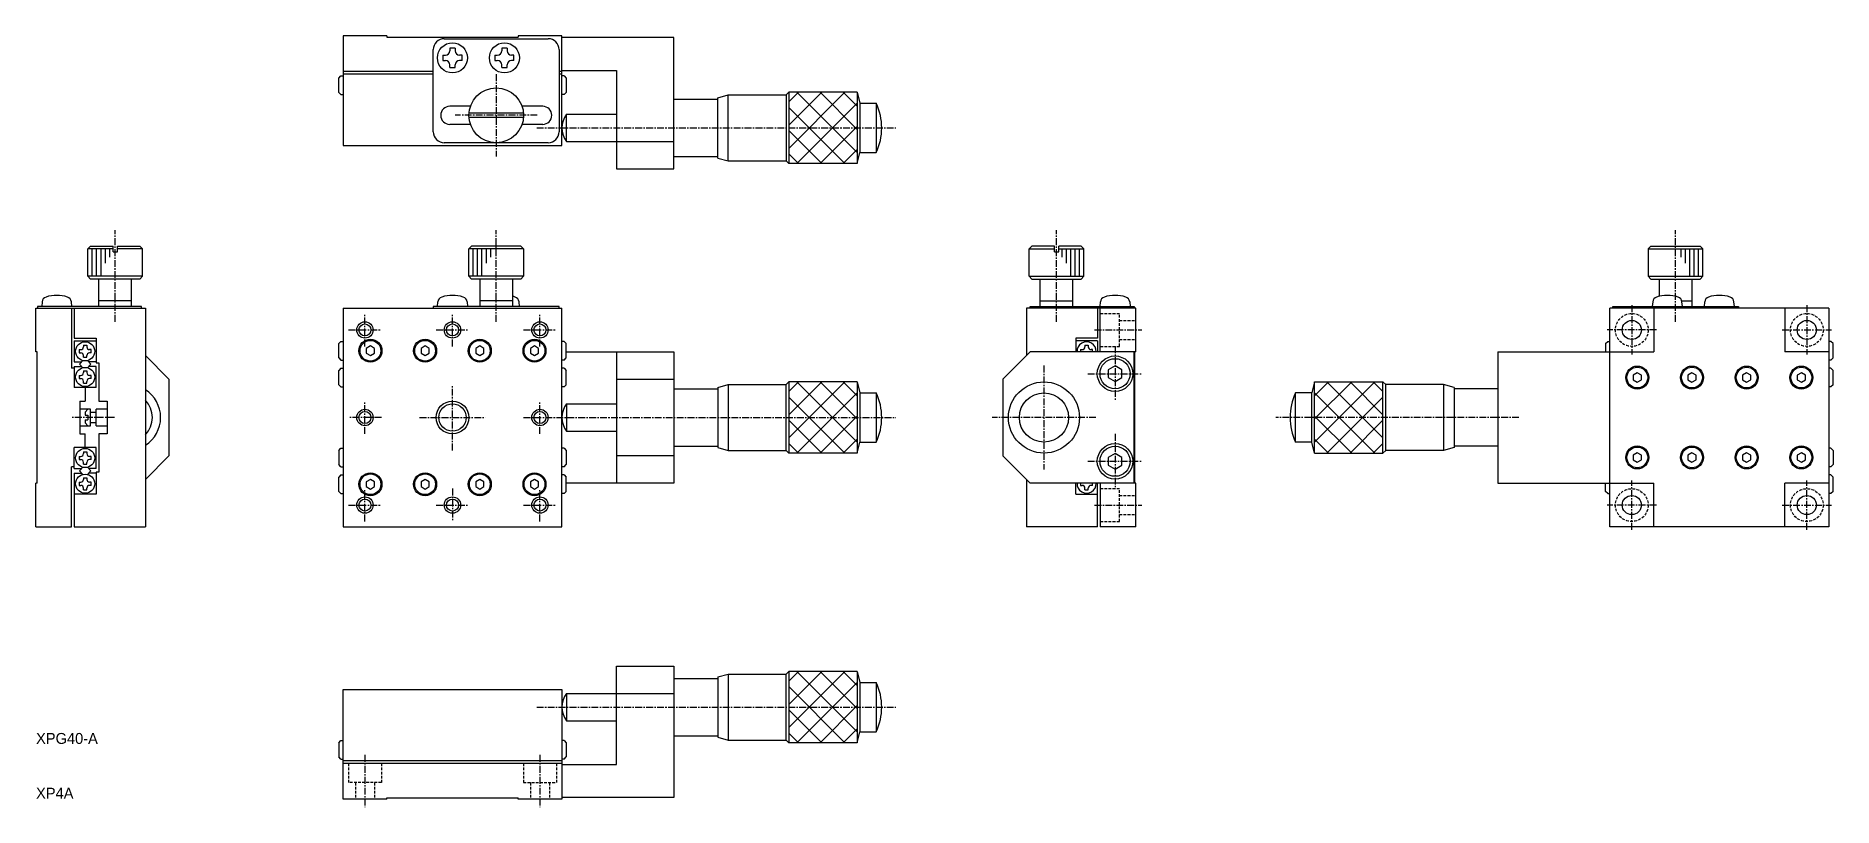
# Model space of a CAD drawing. Extents: x 48 to 376, y 73 to 214.
import ezdxf

# ---------------------------------------------------------------- set-up
doc = ezdxf.new("R2010")
doc.units = 0
doc.linetypes.add('CENTER', pattern=[2, 1.25, -0.25, 0.25, -0.25])
doc.linetypes.add('DASHED', pattern=[0.75, 0.5, -0.25])
doc.layers.get('0').update_dxf_attribs({"linetype": 'CONTINUOUS'})
doc.layers.add('CENTER', color=1, linetype='CENTER')

msp = doc.modelspace()

# ---------------------------------------------------------------- linework, layer by layer
at = {"color": 7, "linetype": 'CONTINUOUS'}
for p, q in [((111.83, 213.86), (103.83, 213.86)), ((103.83, 213.86), (103.83, 193.86)), ((111.83, 213.86), (111.83, 213.66)), ((111.83, 213.66), (135.83, 213.66)), ((135.83, 213.86), (135.83, 213.66)), ((143.83, 213.86), (135.83, 213.86)), ((143.83, 193.86), (143.83, 213.86)), ((120.33, 196.36), (120.33, 211.36)), ((122.08, 210.36), (122.08, 209.36)), ((122.08, 210.36), (122.53, 210.36)), ((122.33, 213.36), (141.33, 213.36)), ((124.33, 211.61), (123.33, 211.61)), ((123.33, 211.61), (123.33, 211.16)), ((124.33, 211.61), (124.33, 211.16)), ((125.58, 210.36), (125.13, 210.36)), ((125.58, 209.36), (125.58, 210.36)), ((131.58, 210.36), (131.58, 209.36)), ((131.58, 210.36), (132.03, 210.36)), ((133.83, 211.61), (132.83, 211.61)), ((132.83, 211.61), (132.83, 211.16)), ((133.83, 211.61), (133.83, 211.16)), ((135.08, 210.36), (134.63, 210.36)), ((135.08, 209.36), (135.08, 210.36)), ((143.33, 211.36), (143.33, 196.36)), ((164.33, 213.56), (143.83, 213.56)), ((164.33, 189.56), (164.33, 213.56)), ((120.33, 207.36), (103.83, 207.36)), ((122.08, 209.36), (122.53, 209.36)), ((123.33, 208.11), (123.33, 208.56)), ((123.33, 208.11), (124.33, 208.11)), ((124.33, 208.11), (124.33, 208.56)), ((125.58, 209.36), (125.13, 209.36)), ((131.58, 209.36), (132.03, 209.36)), ((132.83, 208.11), (132.83, 208.56)), ((132.83, 208.11), (133.83, 208.11)), ((133.83, 208.11), (133.83, 208.56)), ((135.08, 209.36), (134.63, 209.36)), ((143.83, 207.36), (143.33, 207.36)), ((143.83, 207.56), (153.83, 207.56)), ((153.83, 207.56), (153.83, 189.56)), ((103.03, 206.16), (103.43, 206.56)), ((103.03, 203.56), (103.03, 206.16)), ((103.43, 206.56), (103.83, 206.56)), ((120.33, 206.86), (103.83, 206.86)), ((143.83, 206.86), (143.33, 206.86)), ((144.23, 206.56), (143.83, 206.56)), ((144.23, 206.56), (144.63, 206.16)), ((144.63, 206.16), (144.63, 203.56)), ((103.03, 203.56), (103.43, 203.16)), ((103.43, 203.16), (103.83, 203.16)), ((127.11, 201.01), (123.33, 201.01)), ((140.33, 201.01), (136.55, 201.01)), ((144.23, 203.16), (143.83, 203.16)), ((144.23, 203.16), (144.63, 203.56)), ((164.33, 202.31), (172.33, 202.31)), ((172.33, 202.56), (174.26, 203.08)), ((172.33, 191.56), (172.33, 202.56)), ((174.26, 203.08), (184.83, 203.08)), ((174.26, 191.04), (174.26, 203.04)), ((185.33, 203.58), (184.83, 203.08)), ((184.83, 203.08), (184.83, 191.04)), ((185.33, 203.58), (185.33, 190.54)), ((197.83, 203.58), (185.33, 203.58)), ((197.83, 203.58), (197.83, 190.54)), ((197.83, 203.58), (198.33, 201.56)), ((198.33, 201.56), (201.33, 201.56)), ((198.33, 201.56), (198.33, 192.56)), ((201.33, 201.56), (201.33, 192.56)), ((127.11, 197.71), (123.33, 197.71)), ((136.79, 198.96), (126.83, 198.96)), ((136.83, 199.76), (126.85, 199.76)), ((140.33, 197.71), (136.55, 197.71)), ((144.71, 194.56), (144.71, 199.56)), ((144.71, 199.56), (153.83, 199.56)), ((141.33, 194.36), (122.33, 194.36)), ((144.71, 194.56), (164.33, 194.56)), ((103.83, 193.86), (143.83, 193.86)), ((164.33, 191.81), (172.33, 191.81)), ((172.33, 191.56), (174.26, 191.04)), ((174.26, 191.04), (184.83, 191.04)), ((185.33, 190.54), (184.83, 191.04)), ((197.83, 190.54), (198.33, 192.56)), ((198.33, 192.56), (201.33, 192.56)), ((153.83, 189.56), (164.33, 189.56)), ((197.83, 190.54), (185.33, 190.54)), ((57.17, 174.94), (57.67, 175.44)), ((61.77, 174.94), (57.17, 174.94)), ((57.17, 169.94), (57.17, 174.94)), ((57.67, 175.44), (61.77, 175.44)), ((61.77, 174.44), (61.77, 175.44)), ((61.77, 174.44), (62.57, 174.44)), ((62.57, 175.44), (66.67, 175.44)), ((62.57, 174.44), (62.57, 175.44)), ((67.17, 174.94), (62.57, 174.94)), ((66.67, 175.44), (67.17, 174.94)), ((67.17, 169.94), (67.17, 174.94)), ((126.83, 174.94), (127.33, 175.44)), ((136.83, 174.94), (126.83, 174.94)), ((126.83, 169.94), (126.83, 174.94)), ((136.33, 175.44), (127.33, 175.44)), ((136.33, 175.44), (136.83, 174.94)), ((136.83, 174.94), (136.83, 169.94)), ((229.79, 175.44), (229.29, 174.94)), ((229.29, 174.94), (233.89, 174.94)), ((229.29, 169.94), (229.29, 174.94)), ((233.89, 175.44), (229.79, 175.44)), ((233.89, 174.44), (233.89, 175.44)), ((233.89, 174.44), (234.69, 174.44)), ((238.79, 175.44), (234.69, 175.44)), ((234.69, 174.44), (234.69, 175.44)), ((234.69, 174.94), (239.29, 174.94)), ((239.29, 174.94), (238.79, 175.44)), ((239.29, 169.94), (239.29, 174.94)), ((342.98, 175.44), (342.48, 174.94)), ((342.48, 174.94), (352.48, 174.94)), ((342.48, 174.94), (342.48, 169.94)), ((342.98, 175.44), (351.98, 175.44)), ((352.48, 174.94), (351.98, 175.44)), ((352.48, 169.94), (352.48, 174.94)), ((67.17, 169.94), (57.17, 169.94)), ((57.67, 169.44), (57.17, 169.94)), ((66.67, 169.44), (57.67, 169.44)), ((59.17, 164.44), (59.17, 169.44)), ((65.17, 164.44), (65.17, 169.44)), ((67.17, 169.94), (66.67, 169.44)), ((136.83, 169.94), (126.83, 169.94)), ((127.33, 169.44), (126.83, 169.94)), ((136.33, 169.44), (127.33, 169.44)), ((128.83, 169.44), (128.83, 164.44)), ((134.83, 169.44), (134.83, 164.44)), ((136.83, 169.94), (136.33, 169.44)), ((229.29, 169.94), (239.29, 169.94)), ((229.29, 169.94), (229.79, 169.44)), ((229.79, 169.44), (238.79, 169.44)), ((231.29, 164.44), (231.29, 169.44)), ((237.29, 164.44), (237.29, 169.44)), ((238.79, 169.44), (239.29, 169.94)), ((342.48, 169.94), (352.48, 169.94)), ((342.48, 169.94), (342.98, 169.44)), ((342.98, 169.44), (351.98, 169.44)), ((344.48, 169.44), (344.48, 166.28)), ((350.48, 169.44), (350.48, 164.44)), ((351.98, 169.44), (352.48, 169.94)), ((47.97, 164.44), (47.97, 164.14)), ((66.97, 164.44), (47.97, 164.44)), ((48.79, 165.29), (48.72, 164.44)), ((54.22, 164.44), (54.14, 165.29)), ((65.17, 165.44), (59.17, 165.44)), ((66.97, 164.14), (66.97, 164.44)), ((120.33, 164.44), (120.33, 164.14)), ((143.33, 164.44), (120.33, 164.44)), ((121.08, 164.44), (121.15, 165.29)), ((126.5, 165.29), (126.58, 164.44)), ((134.83, 165.44), (128.83, 165.44)), ((136.08, 164.44), (136, 165.29)), ((143.33, 164.14), (143.33, 164.44)), ((229.49, 164.44), (248.49, 164.44)), ((229.49, 164.14), (229.49, 164.44)), ((231.29, 165.44), (237.29, 165.44)), ((242.24, 164.44), (242.31, 165.29)), ((247.67, 165.29), (247.74, 164.44)), ((248.49, 164.44), (248.49, 164.14)), ((335.98, 164.14), (335.98, 164.44)), ((335.98, 164.44), (358.98, 164.44)), ((343.3, 165.29), (343.23, 164.44)), ((348.64, 165.44), (350.48, 165.44)), ((348.73, 164.44), (348.65, 165.29)), ((352.8, 165.29), (352.73, 164.44)), ((358.23, 164.44), (358.15, 165.29)), ((358.98, 164.44), (358.98, 164.14)), ((47.67, 156.14), (47.67, 164.14)), ((47.67, 164.14), (67.67, 164.14)), ((54.17, 164.14), (54.17, 153.14)), ((54.67, 164.14), (54.67, 158.64)), ((67.67, 164.14), (67.67, 124.14)), ((103.83, 164.14), (143.83, 164.14)), ((103.83, 164.14), (103.83, 124.14)), ((143.83, 124.14), (143.83, 164.14)), ((228.79, 164.14), (228.79, 155.44)), ((248.79, 164.14), (228.79, 164.14)), ((241.79, 164.14), (241.79, 158.64)), ((242.29, 156.14), (242.29, 164.14)), ((248.79, 156.14), (248.79, 164.14)), ((375.48, 164.14), (335.48, 164.14)), ((335.48, 124.14), (335.48, 164.14)), ((343.48, 164.14), (343.48, 156.14)), ((367.48, 164.14), (367.48, 156.14)), ((375.48, 164.14), (375.48, 124.14)), ((54.67, 158.64), (58.67, 158.64)), ((54.67, 158.14), (54.67, 154.34)), ((54.67, 158.14), (58.67, 158.14)), ((58.67, 158.64), (58.67, 154.14)), ((103.03, 157.64), (103.43, 158.04)), ((103.43, 158.04), (103.83, 158.04)), ((144.23, 158.04), (143.83, 158.04)), ((144.23, 158.04), (144.63, 157.64)), ((237.79, 158.64), (237.79, 156.14)), ((241.79, 158.64), (237.79, 158.64)), ((241.79, 158.14), (237.79, 158.14)), ((241.79, 158.14), (241.79, 156.14)), ((334.68, 157.64), (335.08, 158.04)), ((335.08, 158.04), (335.48, 158.04)), ((375.88, 158.04), (375.48, 158.04)), ((376.28, 157.64), (375.88, 158.04)), ((47.87, 156.14), (47.67, 156.14)), ((47.87, 132.14), (47.87, 156.14)), ((55.57, 156.54), (55.57, 155.94)), ((55.57, 156.54), (55.87, 156.54)), ((55.57, 155.94), (55.87, 155.94)), ((56.26, 154.54), (55.61, 153.89)), ((56.37, 157.34), (56.97, 157.34)), ((56.37, 157.34), (56.37, 157.04)), ((56.37, 155.14), (56.37, 155.44)), ((56.37, 155.14), (56.97, 155.14)), ((56.97, 157.34), (56.97, 157.04)), ((56.97, 155.14), (56.97, 155.44)), ((57.73, 153.89), (57.08, 154.54)), ((57.77, 156.54), (57.47, 156.54)), ((57.77, 155.94), (57.47, 155.94)), ((57.77, 155.94), (57.77, 156.54)), ((71.97, 151.14), (67.67, 155.44)), ((103.03, 155.04), (103.03, 157.64)), ((103.03, 155.04), (103.43, 154.64)), ((103.43, 154.64), (103.83, 154.64)), ((108.83, 157.21), (108.08, 156.77)), ((108.08, 156.77), (108.08, 155.91)), ((108.08, 155.91), (108.83, 155.47)), ((109.58, 156.77), (108.83, 157.21)), ((108.83, 155.47), (109.58, 155.91)), ((109.58, 155.91), (109.58, 156.77)), ((118.83, 157.21), (118.08, 156.77)), ((118.08, 156.77), (118.08, 155.91)), ((118.08, 155.91), (118.83, 155.47)), ((119.58, 156.77), (118.83, 157.21)), ((118.83, 155.47), (119.58, 155.91)), ((119.58, 155.91), (119.58, 156.77)), ((128.83, 157.21), (128.08, 156.77)), ((128.08, 156.77), (128.08, 155.91)), ((128.08, 155.91), (128.83, 155.47)), ((129.58, 156.77), (128.83, 157.21)), ((128.83, 155.47), (129.58, 155.91)), ((129.58, 155.91), (129.58, 156.77)), ((138.83, 157.21), (138.08, 156.77)), ((138.08, 156.77), (138.08, 155.91)), ((138.08, 155.91), (138.83, 155.47)), ((139.58, 156.77), (138.83, 157.21)), ((138.83, 155.47), (139.58, 155.91)), ((139.58, 155.91), (139.58, 156.77)), ((144.23, 154.64), (143.83, 154.64)), ((144.23, 154.64), (144.63, 155.04)), ((144.63, 155.04), (144.63, 157.64)), ((144.63, 156.14), (164.33, 156.14)), ((153.83, 156.14), (153.83, 132.14)), ((164.33, 156.14), (164.33, 132.14)), ((224.49, 151.14), (229.49, 156.14)), ((248.79, 156.14), (229.49, 156.14)), ((238.69, 156.54), (238.69, 156.14)), ((238.69, 156.54), (238.99, 156.54)), ((239.49, 157.34), (240.09, 157.34)), ((239.49, 157.34), (239.49, 157.04)), ((240.09, 157.34), (240.09, 157.04)), ((240.89, 156.54), (240.59, 156.54)), ((240.89, 156.14), (240.89, 156.54)), ((248.49, 132.14), (248.49, 156.14)), ((248.59, 132.14), (248.59, 156.14)), ((314.98, 156.14), (343.48, 156.14)), ((314.98, 156.14), (314.98, 132.14)), ((334.68, 157.64), (334.68, 156.14)), ((375.48, 156.14), (367.48, 156.14)), ((375.88, 154.64), (375.48, 154.64)), ((376.28, 155.04), (375.88, 154.64)), ((376.28, 155.04), (376.28, 157.64)), ((54.67, 153.14), (54.17, 153.14)), ((54.67, 154.34), (56.06, 154.34)), ((54.67, 153.44), (56.06, 153.44)), ((54.67, 153.44), (54.67, 149.64)), ((55.57, 151.84), (55.57, 151.24)), ((55.57, 151.84), (55.87, 151.84)), ((55.57, 151.24), (55.87, 151.24)), ((56.26, 153.24), (55.61, 153.89)), ((56.37, 152.64), (56.97, 152.64)), ((56.37, 152.64), (56.37, 152.34)), ((56.97, 152.64), (56.97, 152.34)), ((57.73, 153.89), (57.08, 153.24)), ((58.67, 154.34), (57.28, 154.34)), ((58.67, 153.44), (57.28, 153.44)), ((57.77, 151.84), (57.47, 151.84)), ((57.77, 151.24), (57.47, 151.24)), ((57.77, 151.24), (57.77, 151.84)), ((58.67, 154.14), (59.17, 154.14)), ((58.67, 149.64), (58.67, 153.44)), ((59.17, 154.14), (59.17, 147.14)), ((103.43, 153.14), (103.03, 152.74)), ((103.03, 150.14), (103.03, 152.74)), ((103.43, 153.14), (103.83, 153.14)), ((144.23, 153.14), (143.83, 153.14)), ((144.23, 153.14), (144.63, 152.74)), ((144.63, 150.14), (144.63, 152.74)), ((244.99, 153.58), (243.74, 152.86)), ((243.74, 152.86), (243.74, 151.42)), ((243.74, 151.42), (244.99, 150.7)), ((246.24, 152.86), (244.99, 153.58)), ((244.99, 150.7), (246.24, 151.42)), ((246.24, 151.42), (246.24, 152.86)), ((340.48, 152.31), (339.73, 151.87)), ((339.73, 151.87), (339.73, 151.01)), ((341.23, 151.87), (340.48, 152.31)), ((341.23, 151.01), (341.23, 151.87)), ((350.48, 152.31), (349.73, 151.87)), ((349.73, 151.87), (349.73, 151.01)), ((351.23, 151.87), (350.48, 152.31)), ((351.23, 151.01), (351.23, 151.87)), ((360.48, 152.31), (359.73, 151.87)), ((359.73, 151.87), (359.73, 151.01)), ((361.23, 151.87), (360.48, 152.31)), ((361.23, 151.01), (361.23, 151.87)), ((370.48, 152.31), (369.73, 151.87)), ((369.73, 151.87), (369.73, 151.01)), ((371.23, 151.87), (370.48, 152.31)), ((371.23, 151.01), (371.23, 151.87)), ((375.88, 153.14), (375.48, 153.14)), ((375.88, 153.14), (376.28, 152.74)), ((376.28, 150.14), (376.28, 152.74)), ((58.67, 149.64), (54.67, 149.64)), ((56.37, 150.44), (56.37, 150.74)), ((56.37, 150.44), (56.97, 150.44)), ((56.67, 149.64), (56.67, 147.14)), ((56.97, 150.44), (56.97, 150.74)), ((71.97, 151.14), (71.97, 137.14)), ((103.03, 150.14), (103.43, 149.74)), ((103.43, 149.74), (103.83, 149.74)), ((144.23, 149.74), (143.83, 149.74)), ((144.63, 150.14), (144.23, 149.74)), ((153.83, 151.14), (164.33, 151.14)), ((164.33, 149.39), (172.33, 149.39)), ((172.33, 149.64), (174.26, 150.16)), ((172.33, 149.64), (172.33, 138.64)), ((174.26, 150.16), (174.26, 138.16)), ((174.26, 150.16), (184.83, 150.16)), ((185.33, 150.66), (184.83, 150.16)), ((184.83, 138.12), (184.83, 150.16)), ((185.33, 150.66), (185.33, 137.62)), ((197.83, 150.66), (185.33, 150.66)), ((197.83, 150.66), (197.83, 137.62)), ((197.83, 150.66), (198.33, 148.64)), ((198.33, 148.64), (201.33, 148.64)), ((198.33, 148.64), (198.33, 139.64)), ((201.33, 148.64), (201.33, 139.64)), ((224.49, 151.14), (224.49, 137.14)), ((277.98, 139.64), (277.98, 148.64)), ((280.98, 148.64), (277.98, 148.64)), ((281.48, 150.66), (280.98, 148.64)), ((280.98, 139.64), (280.98, 148.64)), ((281.48, 137.62), (281.48, 150.66)), ((281.48, 150.66), (293.98, 150.66)), ((293.98, 137.62), (293.98, 150.66)), ((293.98, 150.66), (294.48, 150.16)), ((294.48, 138.12), (294.48, 150.16)), ((305.05, 150.16), (294.48, 150.16)), ((305.05, 150.16), (305.05, 138.16)), ((306.98, 149.64), (305.05, 150.16)), ((306.98, 149.64), (306.98, 138.64)), ((314.98, 149.39), (306.98, 149.39)), ((339.73, 151.01), (340.48, 150.57)), ((340.48, 150.57), (341.23, 151.01)), ((349.73, 151.01), (350.48, 150.57)), ((350.48, 150.57), (351.23, 151.01)), ((359.73, 151.01), (360.48, 150.57)), ((360.48, 150.57), (361.23, 151.01)), ((369.73, 151.01), (370.48, 150.57)), ((370.48, 150.57), (371.23, 151.01)), ((375.88, 149.74), (375.48, 149.74)), ((376.28, 150.14), (375.88, 149.74)), ((55.67, 147.14), (55.67, 141.14)), ((55.67, 147.14), (56.67, 147.14)), ((57.67, 145.64), (55.67, 145.64)), ((56.67, 145.14), (57.17, 145.64)), ((56.67, 145.14), (56.67, 144.54)), ((57.67, 142.64), (57.67, 145.64)), ((57.67, 145.14), (58.67, 145.14)), ((58.67, 142.64), (58.67, 145.64)), ((60.67, 145.64), (58.67, 145.64)), ((59.17, 147.14), (60.67, 147.14)), ((60.67, 147.14), (60.67, 141.14)), ((144.71, 146.64), (144.71, 141.64)), ((144.71, 146.64), (153.83, 146.64)), ((55.67, 142.64), (57.67, 142.64)), ((56.67, 144.54), (57.17, 144.54)), ((56.67, 143.74), (56.67, 143.14)), ((56.67, 143.74), (57.17, 143.74)), ((56.67, 143.14), (57.17, 142.64)), ((57.17, 144.54), (57.17, 143.74)), ((58.67, 143.14), (57.67, 143.14)), ((58.67, 142.64), (60.67, 142.64)), ((144.71, 141.64), (153.83, 141.64)), ((58.67, 138.64), (54.67, 138.64)), ((54.67, 134.84), (54.67, 138.64)), ((55.67, 141.14), (56.67, 141.14)), ((56.67, 138.64), (56.67, 141.14)), ((58.67, 134.84), (58.67, 138.64)), ((60.67, 141.14), (59.17, 141.14)), ((59.17, 141.14), (59.17, 134.14)), ((103.03, 138.14), (103.43, 138.54)), ((103.03, 138.14), (103.03, 135.54)), ((103.43, 138.54), (103.83, 138.54)), ((144.23, 138.54), (143.83, 138.54)), ((144.23, 138.54), (144.63, 138.14)), ((144.63, 138.14), (144.63, 135.54)), ((164.33, 138.89), (172.33, 138.89)), ((172.33, 138.64), (174.26, 138.12)), ((174.26, 138.12), (184.83, 138.12)), ((185.33, 137.62), (184.83, 138.12)), ((197.83, 137.62), (198.33, 139.64)), ((198.33, 139.64), (201.33, 139.64)), ((280.98, 139.64), (277.98, 139.64)), ((281.48, 137.62), (280.98, 139.64)), ((293.98, 137.62), (294.48, 138.12)), ((305.05, 138.12), (294.48, 138.12)), ((306.98, 138.64), (305.05, 138.12)), ((314.98, 138.89), (306.98, 138.89)), ((375.88, 138.54), (375.48, 138.54)), ((376.28, 138.14), (375.88, 138.54)), ((376.28, 138.14), (376.28, 135.54)), ((54.17, 124.14), (54.17, 135.14)), ((54.67, 135.14), (54.17, 135.14)), ((54.67, 134.84), (56.06, 134.84)), ((55.57, 137.04), (55.57, 136.44)), ((55.57, 137.04), (55.87, 137.04)), ((55.57, 136.44), (55.87, 136.44)), ((56.26, 135.04), (55.61, 134.39)), ((56.37, 137.84), (56.97, 137.84)), ((56.37, 137.84), (56.37, 137.54)), ((56.37, 135.64), (56.37, 135.94)), ((56.37, 135.64), (56.97, 135.64)), ((56.97, 137.84), (56.97, 137.54)), ((56.97, 135.64), (56.97, 135.94)), ((57.73, 134.39), (57.08, 135.04)), ((58.67, 134.84), (57.28, 134.84)), ((57.77, 137.04), (57.47, 137.04)), ((57.77, 136.44), (57.47, 136.44)), ((57.77, 136.44), (57.77, 137.04)), ((71.97, 137.14), (67.67, 132.84)), ((103.43, 135.14), (103.03, 135.54)), ((103.43, 135.14), (103.83, 135.14)), ((144.23, 135.14), (143.83, 135.14)), ((144.23, 135.14), (144.63, 135.54)), ((164.33, 137.14), (153.83, 137.14)), ((197.83, 137.62), (185.33, 137.62)), ((224.49, 137.14), (229.49, 132.14)), ((244.99, 137.58), (243.74, 136.86)), ((243.74, 136.86), (243.74, 135.42)), ((243.74, 135.42), (244.99, 134.7)), ((246.24, 136.86), (244.99, 137.58)), ((244.99, 134.7), (246.24, 135.42)), ((246.24, 135.42), (246.24, 136.86)), ((281.48, 137.62), (293.98, 137.62)), ((340.48, 137.71), (339.73, 137.27)), ((339.73, 137.27), (339.73, 136.41)), ((339.73, 136.41), (340.48, 135.97)), ((341.23, 137.27), (340.48, 137.71)), ((340.48, 135.97), (341.23, 136.41)), ((341.23, 136.41), (341.23, 137.27)), ((350.48, 137.71), (349.73, 137.27)), ((349.73, 137.27), (349.73, 136.41)), ((349.73, 136.41), (350.48, 135.97)), ((351.23, 137.27), (350.48, 137.71)), ((350.48, 135.97), (351.23, 136.41)), ((351.23, 136.41), (351.23, 137.27)), ((360.48, 137.71), (359.73, 137.27)), ((359.73, 137.27), (359.73, 136.41)), ((359.73, 136.41), (360.48, 135.97)), ((361.23, 137.27), (360.48, 137.71)), ((360.48, 135.97), (361.23, 136.41)), ((361.23, 136.41), (361.23, 137.27)), ((370.48, 137.71), (369.73, 137.27)), ((369.73, 137.27), (369.73, 136.41)), ((369.73, 136.41), (370.48, 135.97)), ((371.23, 137.27), (370.48, 137.71)), ((370.48, 135.97), (371.23, 136.41)), ((371.23, 136.41), (371.23, 137.27)), ((375.88, 135.14), (375.48, 135.14)), ((375.88, 135.14), (376.28, 135.54)), ((47.67, 124.14), (47.67, 132.14)), ((47.87, 132.14), (47.67, 132.14)), ((54.67, 133.94), (54.67, 124.14)), ((54.67, 133.94), (56.06, 133.94)), ((55.57, 132.34), (55.57, 131.74)), ((55.57, 132.34), (55.87, 132.34)), ((55.57, 131.74), (55.87, 131.74)), ((56.26, 133.74), (55.61, 134.39)), ((56.37, 133.14), (56.97, 133.14)), ((56.37, 133.14), (56.37, 132.84)), ((56.97, 133.14), (56.97, 132.84)), ((57.73, 134.39), (57.08, 133.74)), ((58.67, 133.94), (57.28, 133.94)), ((57.77, 132.34), (57.47, 132.34)), ((57.77, 131.74), (57.47, 131.74)), ((57.77, 131.74), (57.77, 132.34)), ((58.67, 134.14), (58.67, 130.14)), ((59.17, 134.14), (58.67, 134.14)), ((103.43, 133.64), (103.03, 133.24)), ((103.03, 130.64), (103.03, 133.24)), ((103.43, 133.64), (103.83, 133.64)), ((108.83, 132.81), (108.08, 132.37)), ((108.08, 132.37), (108.08, 131.51)), ((108.08, 131.51), (108.83, 131.07)), ((109.58, 132.37), (108.83, 132.81)), ((108.83, 131.07), (109.58, 131.51)), ((109.58, 131.51), (109.58, 132.37)), ((118.83, 132.81), (118.08, 132.37)), ((118.08, 132.37), (118.08, 131.51)), ((118.08, 131.51), (118.83, 131.07)), ((119.58, 132.37), (118.83, 132.81)), ((118.83, 131.07), (119.58, 131.51)), ((119.58, 131.51), (119.58, 132.37)), ((128.83, 132.81), (128.08, 132.37)), ((128.08, 132.37), (128.08, 131.51)), ((128.08, 131.51), (128.83, 131.07)), ((129.58, 132.37), (128.83, 132.81)), ((128.83, 131.07), (129.58, 131.51)), ((129.58, 131.51), (129.58, 132.37)), ((138.83, 132.81), (138.08, 132.37)), ((138.08, 132.37), (138.08, 131.51)), ((138.08, 131.51), (138.83, 131.07)), ((139.58, 132.37), (138.83, 132.81)), ((138.83, 131.07), (139.58, 131.51)), ((139.58, 131.51), (139.58, 132.37)), ((144.23, 133.64), (143.83, 133.64)), ((144.23, 133.64), (144.63, 133.24)), ((144.63, 130.64), (144.63, 133.24)), ((164.33, 132.14), (144.63, 132.14)), ((228.79, 132.84), (228.79, 124.14)), ((248.79, 132.14), (229.49, 132.14)), ((237.79, 130.14), (237.79, 132.14)), ((238.69, 132.14), (238.69, 131.74)), ((238.69, 131.74), (238.99, 131.74)), ((240.89, 131.74), (240.59, 131.74)), ((240.89, 131.74), (240.89, 132.14)), ((241.79, 124.14), (241.79, 132.14)), ((242.29, 132.14), (242.29, 124.14)), ((248.79, 124.14), (248.79, 132.14)), ((314.98, 132.14), (343.48, 132.14)), ((334.68, 130.64), (334.68, 132.14)), ((343.48, 124.14), (343.48, 132.14)), ((367.48, 124.14), (367.48, 132.14)), ((375.48, 132.14), (367.48, 132.14)), ((375.88, 133.64), (375.48, 133.64)), ((375.88, 133.64), (376.28, 133.24)), ((376.28, 130.64), (376.28, 133.24)), ((58.67, 130.14), (54.67, 130.14)), ((56.37, 130.94), (56.37, 131.24)), ((56.37, 130.94), (56.97, 130.94)), ((56.97, 130.94), (56.97, 131.24)), ((103.03, 130.64), (103.43, 130.24)), ((103.43, 130.24), (103.83, 130.24)), ((144.23, 130.24), (143.83, 130.24)), ((144.63, 130.64), (144.23, 130.24)), ((237.79, 130.14), (241.79, 130.14)), ((239.49, 130.94), (239.49, 131.24)), ((239.49, 130.94), (240.09, 130.94)), ((240.09, 130.94), (240.09, 131.24)), ((335.08, 130.24), (334.68, 130.64)), ((335.08, 130.24), (335.48, 130.24)), ((375.88, 130.24), (375.48, 130.24)), ((376.28, 130.64), (375.88, 130.24)), ((47.67, 124.14), (54.17, 124.14)), ((54.67, 124.14), (67.67, 124.14)), ((103.83, 124.14), (143.83, 124.14)), ((241.79, 124.14), (228.79, 124.14)), ((248.79, 124.14), (242.29, 124.14)), ((375.48, 124.14), (335.48, 124.14)), ((153.83, 80.72), (153.83, 98.72)), ((153.83, 98.72), (164.33, 98.72)), ((164.33, 98.72), (164.33, 74.72)), ((164.33, 96.47), (172.33, 96.47)), ((172.33, 96.72), (174.26, 97.23)), ((172.33, 96.72), (172.33, 85.72)), ((174.26, 97.23), (174.26, 85.23)), ((174.26, 97.23), (184.83, 97.23)), ((185.33, 97.73), (184.83, 97.23)), ((184.83, 85.2), (184.83, 97.23)), ((185.33, 97.73), (185.33, 84.7)), ((197.83, 97.73), (185.33, 97.73)), ((197.83, 97.73), (197.83, 84.7)), ((197.83, 97.73), (198.33, 95.72)), ((198.33, 95.72), (201.33, 95.72)), ((198.33, 95.72), (198.33, 86.72)), ((201.33, 95.72), (201.33, 86.72)), ((103.83, 74.42), (103.83, 94.42)), ((103.83, 94.42), (143.83, 94.42)), ((143.83, 94.42), (143.83, 74.42)), ((144.71, 93.72), (144.71, 88.72)), ((144.71, 93.72), (164.33, 93.72)), ((144.71, 88.72), (153.83, 88.72)), ((164.33, 85.97), (172.33, 85.97)), ((172.33, 85.72), (174.26, 85.2)), ((197.83, 84.7), (198.33, 86.72)), ((198.33, 86.72), (201.33, 86.72)), ((103.03, 84.72), (103.43, 85.12)), ((103.03, 84.72), (103.03, 82.12)), ((103.43, 85.12), (103.83, 85.12)), ((144.23, 85.12), (143.83, 85.12)), ((144.23, 85.12), (144.63, 84.72)), ((144.63, 84.72), (144.63, 82.12)), ((174.26, 85.2), (184.83, 85.2)), ((185.33, 84.7), (184.83, 85.2)), ((197.83, 84.7), (185.33, 84.7)), ((103.43, 81.72), (103.03, 82.12)), ((103.43, 81.72), (103.83, 81.72)), ((143.83, 81.42), (103.83, 81.42)), ((143.83, 80.92), (103.83, 80.92)), ((144.23, 81.72), (143.83, 81.72)), ((143.83, 80.72), (153.83, 80.72)), ((144.23, 81.72), (144.63, 82.12)), ((111.83, 74.42), (103.83, 74.42)), ((111.83, 74.42), (111.83, 74.62)), ((111.83, 74.62), (135.83, 74.62)), ((135.83, 74.42), (135.83, 74.62)), ((143.83, 74.42), (135.83, 74.42)), ((164.33, 74.72), (143.83, 74.72))]:
    msp.add_line(p, q, dxfattribs=at)
at = {"color": 3, "linetype": 'CONTINUOUS'}
for p, q in [((185.33, 201.8), (187.1, 203.58)), ((185.33, 197.56), (191.35, 203.58)), ((185.33, 193.32), (195.59, 203.58)), ((195.59, 190.54), (185.33, 200.8)), ((197.83, 192.55), (186.8, 203.58)), ((186.8, 190.54), (197.83, 201.58)), ((197.83, 196.79), (191.04, 203.58)), ((197.83, 201.03), (195.28, 203.58)), ((191.04, 190.54), (197.83, 197.33)), ((191.35, 190.54), (185.33, 196.56)), ((187.1, 190.54), (185.33, 192.32)), ((195.28, 190.54), (197.83, 193.09)), ((57.97, 169.94), (57.97, 174.94)), ((58.77, 169.94), (58.77, 174.94)), ((59.57, 169.94), (59.57, 174.94)), ((60.37, 172.36), (60.37, 174.94)), ((61.17, 173.46), (61.17, 174.94)), ((127.63, 169.94), (127.63, 174.94)), ((128.43, 169.94), (128.43, 174.94)), ((129.23, 169.94), (129.23, 174.94)), ((130.03, 172.36), (130.03, 174.94)), ((130.83, 173.46), (130.83, 174.94)), ((235.29, 173.46), (235.29, 174.94)), ((236.09, 172.36), (236.09, 174.94)), ((236.89, 169.94), (236.89, 174.94)), ((237.69, 169.94), (237.69, 174.94)), ((238.49, 169.94), (238.49, 174.94)), ((348.48, 173.46), (348.48, 174.94)), ((349.28, 172.36), (349.28, 174.94)), ((350.08, 169.94), (350.08, 174.94)), ((350.88, 169.94), (350.88, 174.94)), ((351.68, 169.94), (351.68, 174.94)), ((185.33, 148.88), (187.1, 150.66)), ((185.33, 144.64), (191.35, 150.66)), ((185.33, 140.4), (195.59, 150.66)), ((195.59, 137.62), (185.33, 147.88)), ((197.83, 139.62), (186.8, 150.66)), ((186.8, 137.62), (197.83, 148.65)), ((197.83, 143.87), (191.04, 150.66)), ((197.83, 148.11), (195.28, 150.66)), ((292.51, 150.66), (281.48, 139.62)), ((288.27, 150.66), (281.48, 143.87)), ((284.03, 150.66), (281.48, 148.11)), ((281.48, 148.65), (292.51, 137.62)), ((283.72, 150.66), (293.98, 140.4)), ((293.98, 147.88), (283.72, 137.62)), ((287.96, 150.66), (293.98, 144.64)), ((292.2, 150.66), (293.98, 148.88)), ((191.35, 137.62), (185.33, 143.64)), ((191.04, 137.62), (197.83, 144.41)), ((281.48, 144.41), (288.27, 137.62)), ((293.98, 143.64), (287.96, 137.62)), ((187.1, 137.62), (185.33, 139.4)), ((195.28, 137.62), (197.83, 140.17)), ((281.48, 140.17), (284.03, 137.62)), ((293.98, 139.4), (292.2, 137.62)), ((185.33, 95.96), (187.1, 97.73)), ((185.33, 91.72), (191.35, 97.73)), ((185.33, 87.47), (195.59, 97.73)), ((197.83, 86.7), (186.8, 97.73)), ((186.8, 84.7), (197.83, 95.73)), ((197.83, 90.94), (191.04, 97.73)), ((197.83, 95.19), (195.28, 97.73)), ((195.59, 84.7), (185.33, 94.96)), ((191.35, 84.7), (185.33, 90.72)), ((191.04, 84.7), (197.83, 91.49)), ((187.1, 84.7), (185.33, 86.47)), ((195.28, 84.7), (197.83, 87.25))]:
    msp.add_line(p, q, dxfattribs=at)
at = {"color": 3, "linetype": 'DASHED'}
for p, q in [((242.29, 163.14), (245.79, 163.14)), ((245.79, 157.14), (245.79, 163.14)), ((245.79, 161.89), (248.79, 161.89)), ((245.79, 158.39), (248.79, 158.39)), ((242.29, 157.14), (245.79, 157.14)), ((242.29, 131.14), (245.79, 131.14)), ((245.79, 125.14), (245.79, 131.14)), ((245.79, 129.89), (248.79, 129.89)), ((242.29, 125.14), (245.79, 125.14)), ((245.79, 126.39), (248.79, 126.39)), ((104.83, 80.92), (104.83, 77.42)), ((110.83, 80.92), (110.83, 77.42)), ((136.83, 80.92), (136.83, 77.42)), ((142.83, 80.92), (142.83, 77.42)), ((110.83, 77.42), (104.83, 77.42)), ((106.08, 77.42), (106.08, 74.42)), ((109.58, 77.42), (109.58, 74.42)), ((136.83, 77.42), (142.83, 77.42)), ((138.08, 77.42), (138.08, 74.42)), ((141.58, 77.42), (141.58, 74.42))]:
    msp.add_line(p, q, dxfattribs=at)
at = {"color": 7, "linetype": 'CONTINUOUS'}
for centre, radius in [((123.83, 209.86), 2.75), ((133.33, 209.86), 2.75), ((131.83, 199.36), 5), ((107.83, 160.14), 1.1), ((123.83, 160.14), 1.1), ((139.83, 160.14), 1.1), ((339.48, 160.14), 1.75), ((371.48, 160.14), 1.75), ((56.67, 156.24), 1.75), ((108.83, 156.34), 2.1), ((108.83, 156.34), 1.9), ((118.83, 156.34), 2.1), ((118.83, 156.34), 1.9), ((128.83, 156.34), 2.1), ((128.83, 156.34), 1.9), ((138.83, 156.34), 2.1), ((138.83, 156.34), 1.9), ((244.99, 152.14), 3.25), ((244.99, 152.14), 2.75), ((56.67, 151.54), 1.75), ((340.48, 151.44), 2.1), ((340.48, 151.44), 1.9), ((350.48, 151.44), 2.1), ((350.48, 151.44), 1.9), ((360.48, 151.44), 2.1), ((360.48, 151.44), 1.9), ((370.48, 151.44), 2.1), ((370.48, 151.44), 1.9), ((231.99, 144.14), 6.5), ((231.99, 144.14), 4.5), ((107.83, 144.14), 1.1), ((123.83, 144.14), 2.5), ((139.83, 144.14), 1.1), ((56.67, 136.74), 1.75), ((244.99, 136.14), 3.25), ((244.99, 136.14), 2.75), ((340.48, 136.84), 2.1), ((340.48, 136.84), 1.9), ((350.48, 136.84), 2.1), ((350.48, 136.84), 1.9), ((360.48, 136.84), 2.1), ((360.48, 136.84), 1.9), ((370.48, 136.84), 2.1), ((370.48, 136.84), 1.9), ((56.67, 132.04), 1.75), ((108.83, 131.94), 2.1), ((108.83, 131.94), 1.9), ((118.83, 131.94), 2.1), ((118.83, 131.94), 1.9), ((128.83, 131.94), 2.1), ((128.83, 131.94), 1.9), ((138.83, 131.94), 2.1), ((138.83, 131.94), 1.9), ((107.83, 128.14), 1.1), ((123.83, 128.14), 1.1), ((139.83, 128.14), 1.1), ((339.48, 128.14), 1.75), ((371.48, 128.14), 1.75)]:
    msp.add_circle(centre, radius, dxfattribs=at)
at = {"color": 3, "linetype": 'CONTINUOUS'}
for centre, radius in [((107.83, 160.14), 1.5), ((123.83, 160.14), 1.5), ((139.83, 160.14), 1.5), ((107.83, 144.14), 1.5), ((123.83, 144.14), 3), ((139.83, 144.14), 1.5), ((107.83, 128.14), 1.5), ((123.83, 128.14), 1.5), ((139.83, 128.14), 1.5)]:
    msp.add_circle(centre, radius, dxfattribs=at)
at = {"color": 3, "linetype": 'DASHED'}
for centre in [(339.48, 160.14), (371.48, 160.14), (339.48, 128.14), (371.48, 128.14)]:
    msp.add_circle(centre, 3, dxfattribs=at)
at = {"color": 7, "linetype": 'CONTINUOUS'}
for centre, radius, start, end in [((122.33, 211.36), 2, 90, 180), ((122.53, 211.16), 0.8, 270, 0), ((125.13, 211.16), 0.8, 180, 270), ((132.03, 211.16), 0.8, 270, 0), ((134.63, 211.16), 0.8, 180, 270), ((141.33, 211.36), 2, 0, 90), ((122.53, 208.56), 0.8, 0, 90), ((125.13, 208.56), 0.8, 90, 180), ((132.03, 208.56), 0.8, 0, 90), ((134.63, 208.56), 0.8, 90, 180), ((123.33, 199.36), 1.65, 90, 270), ((140.33, 199.36), 1.65, 270, 90), ((191.7, 197.06), 10.62, 334.9423, 25.0577), ((147.83, 197.06), 4, 141.3178, 218.7225), ((122.33, 196.36), 2, 180, 270), ((141.33, 196.36), 2, 270, 0), ((49.79, 165.2), 1, 106.257, 175), ((51.47, 159.44), 7, 73.743, 106.257), ((53.15, 165.2), 1, 5, 73.743), ((122.15, 165.2), 1, 106.257, 175), ((123.83, 159.44), 7, 73.743, 106.257), ((125.51, 165.2), 1, 5, 73.743), ((133.33, 159.44), 7, 73.743, 77.6264), ((135.01, 165.2), 1, 5, 73.743), ((243.31, 165.2), 1, 106.257, 175), ((244.99, 159.44), 7, 73.743, 106.257), ((246.67, 165.2), 1, 5, 73.743), ((344.3, 165.2), 1, 106.257, 175), ((345.98, 159.44), 7, 73.743, 106.257), ((347.66, 165.2), 1, 5, 73.743), ((353.8, 165.2), 1, 106.257, 175), ((355.48, 159.44), 7, 73.743, 106.257), ((357.16, 165.2), 1, 5, 73.743), ((239.79, 156.24), 1.75, 356.7241, 183.2759), ((55.87, 157.04), 0.5, 270, 0), ((55.87, 155.44), 0.5, 0, 90), ((57.47, 157.04), 0.5, 180, 270), ((57.47, 155.44), 0.5, 90, 180), ((238.99, 157.04), 0.5, 270, 0), ((240.59, 157.04), 0.5, 180, 270), ((55.87, 152.34), 0.5, 270, 0), ((55.87, 150.74), 0.5, 0, 90), ((57.47, 152.34), 0.5, 180, 270), ((57.47, 150.74), 0.5, 90, 180), ((64.47, 144.14), 6, 302.231, 57.769), ((191.7, 144.14), 10.62, 334.9423, 25.0577), ((287.6, 144.14), 10.62, 154.9423, 205.0577), ((64.47, 144.14), 4.5, 315.3255, 44.6745), ((147.83, 144.14), 4, 141.2775, 218.6822), ((55.87, 137.54), 0.5, 270, 0), ((55.87, 135.94), 0.5, 0, 90), ((57.47, 137.54), 0.5, 180, 270), ((57.47, 135.94), 0.5, 90, 180), ((55.87, 132.84), 0.5, 270, 0), ((55.87, 131.24), 0.5, 0, 90), ((57.47, 132.84), 0.5, 180, 270), ((57.47, 131.24), 0.5, 90, 180), ((239.79, 132.04), 1.75, 176.7242, 3.2758), ((238.99, 131.24), 0.5, 0, 90), ((240.59, 131.24), 0.5, 90, 180), ((191.7, 91.22), 10.62, 334.9423, 25.0577), ((147.83, 91.22), 4, 141.2775, 218.6822)]:
    msp.add_arc(centre, radius, start, end, dxfattribs=at)
at = {"layer": 'CENTER', "color": 1, "linetype": 'CENTER'}
for p, q in [((131.83, 206.86), (131.83, 191.86)), ((139.33, 199.36), (124.33, 199.36)), ((139.25, 197.06), (204.9, 197.06)), ((62.17, 161.65), (62.17, 178.36)), ((131.83, 161.65), (131.83, 178.36)), ((234.29, 161.65), (234.29, 178.36)), ((347.48, 161.65), (347.48, 178.36)), ((339.48, 164.64), (339.48, 155.64)), ((371.48, 164.64), (371.48, 155.64)), ((107.83, 157.14), (107.83, 163.14)), ((123.83, 157.14), (123.83, 163.14)), ((139.83, 157.14), (139.83, 163.14)), ((104.83, 160.14), (110.83, 160.14)), ((120.83, 160.14), (126.83, 160.14)), ((136.83, 160.14), (142.83, 160.14)), ((241.23, 160.14), (249.89, 160.14)), ((343.98, 160.14), (334.98, 160.14)), ((366.98, 160.14), (375.98, 160.14)), ((244.99, 157.14), (244.99, 147.14)), ((231.99, 153.64), (231.99, 134.64)), ((239.99, 152.14), (249.99, 152.14)), ((123.83, 138.14), (123.83, 150.14)), ((107.83, 141.14), (107.83, 147.14)), ((139.83, 141.14), (139.83, 147.14)), ((62.05, 144.14), (54.25, 144.14)), ((110.83, 144.14), (104.83, 144.14)), ((117.83, 144.14), (129.83, 144.14)), ((136.83, 144.14), (204.9, 144.14)), ((241.49, 144.14), (222.49, 144.14)), ((318.85, 144.14), (274.41, 144.14)), ((244.99, 141.14), (244.99, 131.14)), ((239.99, 136.14), (249.99, 136.14)), ((339.48, 123.64), (339.48, 132.64)), ((371.48, 123.64), (371.48, 132.64)), ((107.83, 125.14), (107.83, 131.14)), ((123.83, 131.14), (123.83, 125.14)), ((139.83, 125.14), (139.83, 131.14)), ((104.83, 128.14), (110.83, 128.14)), ((120.83, 128.14), (126.83, 128.14)), ((136.83, 128.14), (142.83, 128.14)), ((241.23, 128.14), (249.89, 128.14)), ((343.98, 128.14), (334.98, 128.14)), ((366.98, 128.14), (375.98, 128.14)), ((139.25, 91.22), (204.9, 91.22)), ((107.83, 82.47), (107.83, 72.96)), ((139.83, 82.47), (139.83, 72.96))]:
    msp.add_line(p, q, dxfattribs=at)

# ---------------------------------------------------------------- texts
for s, p in [('XPG40-A', (47.69, 84.49)), ('XP4A', (47.69, 74.49))]:
    msp.add_text(s, height=2).set_placement(p)

doc.saveas('drawing.dxf')
